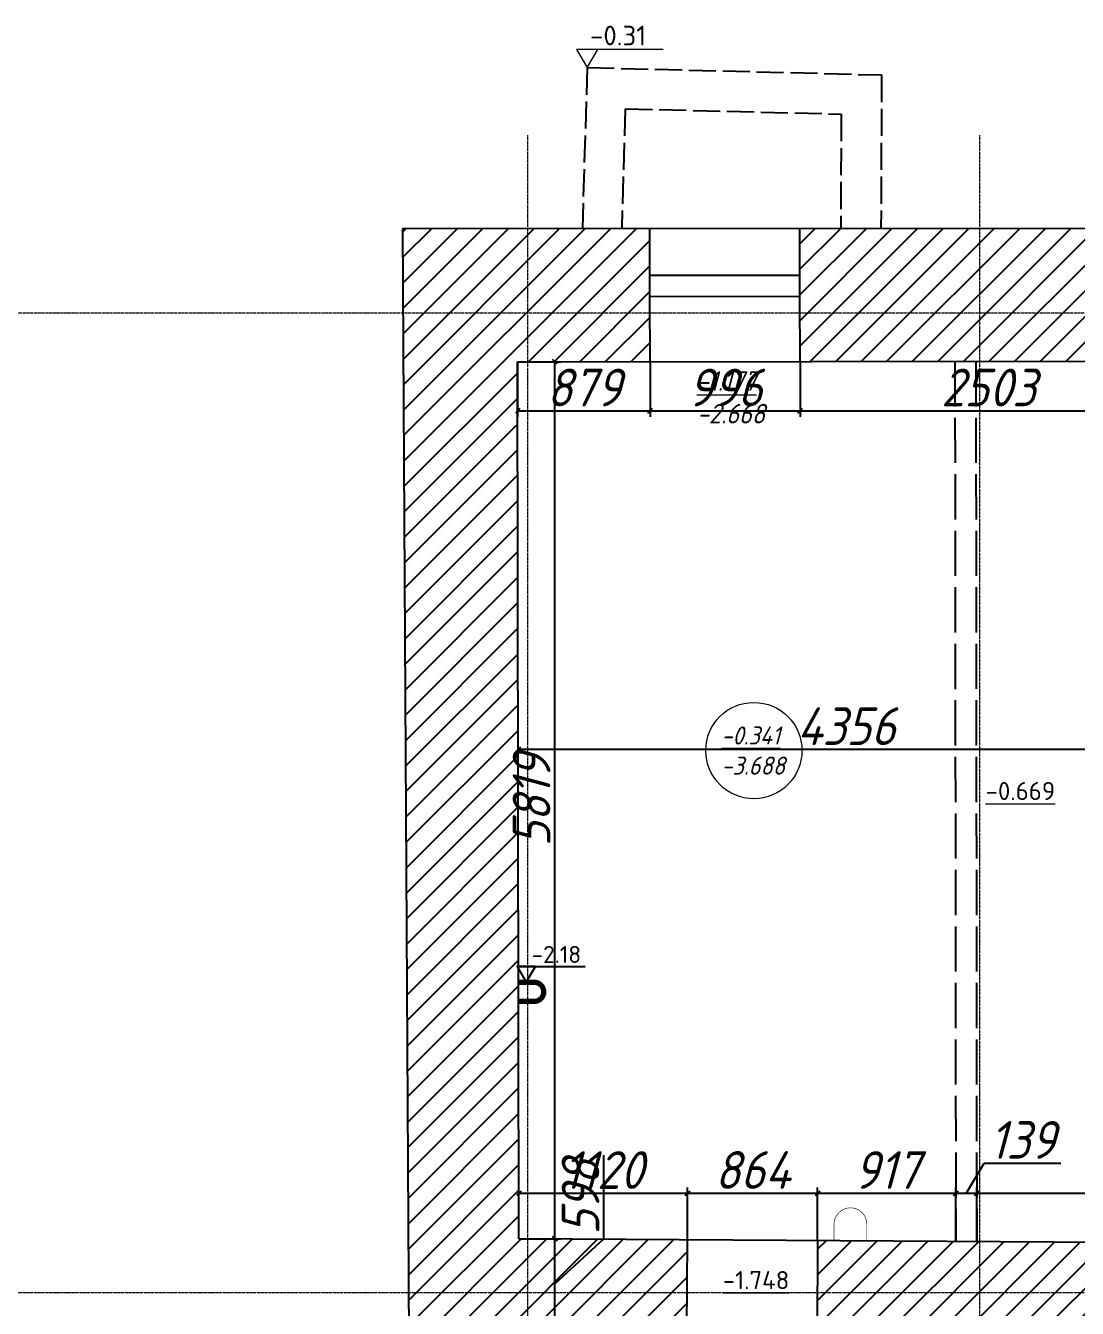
# Model space of a CAD drawing. Header units: millimetres. Extents: x 504091 to 2165846, y 135022 to 442887.
# Drawn here: x 609380 to 616363, y 301833 to 310343 of the extents above; entities that cross this region are included whole.
import ezdxf

# ---------------------------------------------------------------- set-up
doc = ezdxf.new("R2010")
doc.units = ezdxf.units.MM
for name, pattern in [('334', [5, 4, -1]), ('ACAD_ISO02W100', [15, 12, -3]), ('ADSK_Линия сетки', [25, 20, -2.5, 0, -2.5]), ('осеваяX2', [4, 2.5, -0.5, 0.5, -0.5])]:
    doc.linetypes.add(name, pattern=pattern)
doc.layers.get('Defpoints').update_dxf_attribs({"color": 255})
for name, color, linetype in [('Балки', 140, 'ACAD_ISO02W100'), ('Канализация', 28, 'Continuous'), ('Контур', 7, 'Continuous'), ('Отметки коммуникаций', 7, 'Continuous'), ('Перепад', 251, 'ACAD_ISO02W100'), ('Пожарные коммуникации', 1, 'Continuous'), ('Рама', 121, 'Continuous'), ('Штриховка', 252, 'Continuous')]:
    doc.layers.add(name, color=color, linetype=linetype)
for name, color, linetype, lineweight in [('Оси', 165, 'осеваяX2', 13), ('отметки', 7, 'Continuous', 20), ('размеры', 7, 'Continuous', 9)]:
    doc.layers.add(name, color=color, linetype=linetype, lineweight=lineweight)
doc.styles.add('ISOCPEUR', font='isocpeur.ttf', dxfattribs={"width": 0.9, "oblique": 15, "height": 250})
doc.dimstyles.new('GENPLAN 1000', dxfattribs={"dimscale": 10, "dimtxt": 13, "dimasz": 3, "dimexe": 4, "dimexo": 0, "dimgap": 3, "dimtad": 1, "dimdec": 0, "dimzin": 0, "dimtxsty": 'ISOCPEUR', "dimblk1": 'OBLIQUE', "dimblk2": 'OBLIQUE', "dimsah": 1, "dimcen": -1, "dimaunit": 1, "dimadec": 3, "dimazin": 0, "dimtfac": 0.75, "dimtdec": 0, "dimtix": 1, "dimtmove": 1, "dimatfit": 3, "dimfxl": 0, "dimtvp": 0.6, "dimarcsym": 0})

# ---------------------------------------------------------------- blocks, each defined once
blk = doc.blocks.new('_Oblique')
at = {"color": 0, "linetype": 'ByBlock', "lineweight": -2}
blk.add_line((-0.5, -0.5), (0.5, 0.5), dxfattribs=at)
blk = doc.blocks.new('*D223')
at = {"layer": 'Defpoints', "color": 0, "lineweight": 20, "ltscale": 0.03, "transparency": 16777216}
for p in [(612654.1, 302294.6), (612894, 302294.6), (612651.2, 301696.6)]:
    blk.add_point(p, dxfattribs=at)
at = {"layer": 'размеры', "color": 0, "lineweight": -2, "ltscale": 0.03, "transparency": 16777216}
for p, q in [((613219, 302293.5), (613219, 302848)), ((612654.1, 302294.6), (612934, 302294.6)), ((612894, 301696.6), (612894, 302294.6)), ((612894, 301995.6), (613219, 302293.5)), ((612651.2, 301696.6), (612934, 301696.6))]:
    blk.add_line(p, q, dxfattribs=at)
at = {"layer": 'размеры', "color": 0, "lineweight": -2, "ltscale": 0.03, "transparency": 16777216, "xscale": 30, "yscale": 30, "zscale": 30}
for p, rotation in [((612894, 302294.6), 90), ((612894, 301696.6), 270)]:
    blk.add_blockref('_Oblique', p, dxfattribs=dict(at, rotation=rotation))
at = {"layer": 'размеры', "color": 0, "ltscale": 0.03, "transparency": 16777216, "insert": (613064, 302570.7), "char_height": 250, "attachment_point": 5, "rotation": 90, "style": 'ISOCPEUR'}
blk.add_mtext('598', dxfattribs=at)
blk = doc.blocks.new('*D224')
at = {"layer": 'Defpoints', "color": 0, "lineweight": 20, "ltscale": 0.03, "transparency": 16777216}
for p in [(612646.7, 308113.2), (612894, 308113.2), (612654.1, 302294.6)]:
    blk.add_point(p, dxfattribs=at)
at = {"layer": 'размеры', "color": 0, "lineweight": -2, "ltscale": 0.03, "transparency": 16777216}
for p, q in [((612646.7, 308113.2), (612934, 308113.2)), ((612894, 302294.6), (612894, 308113.2)), ((612654.1, 302294.6), (612934, 302294.6))]:
    blk.add_line(p, q, dxfattribs=at)
at = {"layer": 'размеры', "color": 0, "lineweight": -2, "ltscale": 0.03, "transparency": 16777216, "xscale": 30, "yscale": 30, "zscale": 30}
for p, rotation in [((612894, 308113.2), 90), ((612894, 302294.6), 270)]:
    blk.add_blockref('_Oblique', p, dxfattribs=dict(at, rotation=rotation))
at = {"layer": 'размеры', "color": 0, "ltscale": 0.03, "transparency": 16777216, "insert": (612739, 305203.9), "char_height": 250, "attachment_point": 5, "rotation": 90, "style": 'ISOCPEUR'}
blk.add_mtext('5819', dxfattribs=at)
blk = doc.blocks.new('*D225')
at = {"layer": 'Defpoints', "color": 0, "lineweight": 20, "ltscale": 0.03, "transparency": 16777216}
for p in [(612646.7, 308113.2), (613525.8, 308114.3), (613525.8, 307787.5)]:
    blk.add_point(p, dxfattribs=at)
at = {"layer": 'размеры', "color": 0, "lineweight": -2, "ltscale": 0.03, "transparency": 16777216}
for p, q in [((612646.7, 308113.2), (612646.7, 307747.5)), ((613525.8, 308114.3), (613525.8, 307747.5)), ((612646.7, 307787.5), (613525.8, 307787.5))]:
    blk.add_line(p, q, dxfattribs=at)
at = {"layer": 'размеры', "color": 0, "lineweight": -2, "ltscale": 0.03, "transparency": 16777216, "xscale": 30, "yscale": 30, "zscale": 30, "rotation": 180}
blk.add_blockref('_Oblique', (612646.7, 307787.5), dxfattribs=at)
at = {"layer": 'размеры', "color": 0, "lineweight": -2, "ltscale": 0.03, "transparency": 16777216, "xscale": 30, "yscale": 30, "zscale": 30}
blk.add_blockref('_Oblique', (613525.8, 307787.5), dxfattribs=at)
at = {"layer": 'размеры', "color": 0, "ltscale": 0.03, "transparency": 16777216, "insert": (613086.3, 307942.5), "char_height": 250, "attachment_point": 5, "style": 'ISOCPEUR'}
blk.add_mtext('879', dxfattribs=at)
blk = doc.blocks.new('*D226')
at = {"layer": 'Defpoints', "color": 0, "lineweight": 20, "ltscale": 0.03, "transparency": 16777216}
for p in [(613525.8, 308114.3), (614521.6, 308115.6), (614521.6, 307787.5)]:
    blk.add_point(p, dxfattribs=at)
at = {"layer": 'размеры', "color": 0, "lineweight": -2, "ltscale": 0.03, "transparency": 16777216}
for p, q in [((613525.8, 308114.3), (613525.8, 307747.5)), ((614521.6, 308115.6), (614521.6, 307747.5)), ((613525.8, 307787.5), (614521.6, 307787.5))]:
    blk.add_line(p, q, dxfattribs=at)
at = {"layer": 'размеры', "color": 0, "lineweight": -2, "ltscale": 0.03, "transparency": 16777216, "xscale": 30, "yscale": 30, "zscale": 30, "rotation": 180}
blk.add_blockref('_Oblique', (613525.8, 307787.5), dxfattribs=at)
at = {"layer": 'размеры', "color": 0, "lineweight": -2, "ltscale": 0.03, "transparency": 16777216, "xscale": 30, "yscale": 30, "zscale": 30}
blk.add_blockref('_Oblique', (614521.6, 307787.5), dxfattribs=at)
at = {"layer": 'размеры', "color": 0, "ltscale": 0.03, "transparency": 16777216, "insert": (614023.7, 307942.5), "char_height": 250, "attachment_point": 5, "style": 'ISOCPEUR'}
blk.add_mtext('996', dxfattribs=at)
blk = doc.blocks.new('*D227')
at = {"layer": 'Defpoints', "color": 0, "lineweight": 20, "ltscale": 0.03, "transparency": 16777216}
for p in [(614521.6, 308115.6), (617024.9, 308118.7), (617024.9, 307787.5)]:
    blk.add_point(p, dxfattribs=at)
at = {"layer": 'размеры', "color": 0, "lineweight": -2, "ltscale": 0.03, "transparency": 16777216}
for p, q in [((614521.6, 308115.6), (614521.6, 307747.5)), ((617024.9, 308118.7), (617024.9, 307747.5)), ((614521.6, 307787.5), (617024.9, 307787.5))]:
    blk.add_line(p, q, dxfattribs=at)
at = {"layer": 'размеры', "color": 0, "lineweight": -2, "ltscale": 0.03, "transparency": 16777216, "xscale": 30, "yscale": 30, "zscale": 30, "rotation": 180}
blk.add_blockref('_Oblique', (614521.6, 307787.5), dxfattribs=at)
at = {"layer": 'размеры', "color": 0, "lineweight": -2, "ltscale": 0.03, "transparency": 16777216, "xscale": 30, "yscale": 30, "zscale": 30}
blk.add_blockref('_Oblique', (617024.9, 307787.5), dxfattribs=at)
at = {"layer": 'размеры', "color": 0, "ltscale": 0.03, "transparency": 16777216, "insert": (615773.3, 307942.5), "char_height": 250, "attachment_point": 5, "style": 'ISOCPEUR'}
blk.add_mtext('2503', dxfattribs=at)
blk = doc.blocks.new('*D231')
at = {"layer": 'Defpoints', "color": 0, "lineweight": 20, "ltscale": 0.03, "transparency": 16777216}
for p in [(617006.2, 305775.8), (612650, 305540.2), (612650, 305534.8)]:
    blk.add_point(p, dxfattribs=at)
at = {"layer": 'размеры', "color": 0, "lineweight": -2, "ltscale": 0.03, "transparency": 16777216}
for p, q in [((617006.2, 305775.8), (617006.2, 305500.2)), ((612650, 305534.8), (612650, 305580.2)), ((617006.2, 305540.2), (612650, 305540.2))]:
    blk.add_line(p, q, dxfattribs=at)
at = {"layer": 'размеры', "color": 0, "lineweight": -2, "ltscale": 0.03, "transparency": 16777216, "xscale": 30, "yscale": 30, "zscale": 30, "rotation": 180}
blk.add_blockref('_Oblique', (612650, 305540.2), dxfattribs=at)
at = {"layer": 'размеры', "color": 0, "lineweight": -2, "ltscale": 0.03, "transparency": 16777216, "xscale": 30, "yscale": 30, "zscale": 30}
blk.add_blockref('_Oblique', (617006.2, 305540.2), dxfattribs=at)
at = {"layer": 'размеры', "color": 0, "ltscale": 0.03, "transparency": 16777216, "insert": (614828.1, 305695.2), "char_height": 250, "attachment_point": 5, "style": 'ISOCPEUR'}
blk.add_mtext('4356', dxfattribs=at)
blk = doc.blocks.new('*D257')
at = {"layer": 'Defpoints', "color": 0, "lineweight": 20, "ltscale": 0.03, "transparency": 16777216}
for p in [(615694.7, 302595.5), (615694.7, 302274.7), (618531.2, 302256.2)]:
    blk.add_point(p, dxfattribs=at)
at = {"layer": 'размеры', "color": 0, "lineweight": -2, "ltscale": 0.03, "transparency": 16777216}
for p, q in [((615694.7, 302274.7), (615694.7, 302635.5)), ((618531.2, 302595.5), (615694.7, 302595.5)), ((618531.2, 302256.2), (618531.2, 302635.5))]:
    blk.add_line(p, q, dxfattribs=at)
at = {"layer": 'размеры', "color": 0, "lineweight": -2, "ltscale": 0.03, "transparency": 16777216, "xscale": 30, "yscale": 30, "zscale": 30, "rotation": 180}
blk.add_blockref('_Oblique', (615694.7, 302595.5), dxfattribs=at)
at = {"layer": 'размеры', "color": 0, "lineweight": -2, "ltscale": 0.03, "transparency": 16777216, "xscale": 30, "yscale": 30, "zscale": 30}
blk.add_blockref('_Oblique', (618531.2, 302595.5), dxfattribs=at)
at = {"layer": 'размеры', "color": 0, "ltscale": 0.03, "transparency": 16777216, "insert": (617112.9, 302750.5), "char_height": 250, "attachment_point": 5, "style": 'ISOCPEUR'}
blk.add_mtext('2837', dxfattribs=at)
blk = doc.blocks.new('*D258')
at = {"layer": 'Defpoints', "color": 0, "lineweight": 20, "ltscale": 0.03, "transparency": 16777216}
for p in [(615555.5, 302595.5), (615555.5, 302275.6), (615694.7, 302274.7)]:
    blk.add_point(p, dxfattribs=at)
at = {"layer": 'размеры', "color": 0, "lineweight": -2, "ltscale": 0.03, "transparency": 16777216}
for p, q in [((615625.1, 302595.5), (615743.1, 302795.4)), ((615743.1, 302795.4), (616252.6, 302795.4)), ((615555.5, 302275.6), (615555.5, 302635.5)), ((615694.7, 302595.5), (615555.5, 302595.5)), ((615694.7, 302274.7), (615694.7, 302635.5))]:
    blk.add_line(p, q, dxfattribs=at)
at = {"layer": 'размеры', "color": 0, "lineweight": -2, "ltscale": 0.03, "transparency": 16777216, "xscale": 30, "yscale": 30, "zscale": 30, "rotation": 180}
blk.add_blockref('_Oblique', (615555.5, 302595.5), dxfattribs=at)
at = {"layer": 'размеры', "color": 0, "lineweight": -2, "ltscale": 0.03, "transparency": 16777216, "xscale": 30, "yscale": 30, "zscale": 30}
blk.add_blockref('_Oblique', (615694.7, 302595.5), dxfattribs=at)
at = {"layer": 'размеры', "color": 0, "ltscale": 0.03, "transparency": 16777216, "insert": (615997.9, 302950.4), "char_height": 250, "attachment_point": 5, "style": 'ISOCPEUR'}
blk.add_mtext('139', dxfattribs=at)
blk = doc.blocks.new('*D259')
at = {"layer": 'Defpoints', "color": 0, "lineweight": 20, "ltscale": 0.03, "transparency": 16777216}
for p in [(614638.4, 302595.5), (614638.4, 302281.6), (615555.5, 302275.6)]:
    blk.add_point(p, dxfattribs=at)
at = {"layer": 'размеры', "color": 0, "lineweight": -2, "ltscale": 0.03, "transparency": 16777216}
for p, q in [((614638.4, 302281.6), (614638.4, 302635.5)), ((615555.5, 302595.5), (614638.4, 302595.5)), ((615555.5, 302275.6), (615555.5, 302635.5))]:
    blk.add_line(p, q, dxfattribs=at)
at = {"layer": 'размеры', "color": 0, "lineweight": -2, "ltscale": 0.03, "transparency": 16777216, "xscale": 30, "yscale": 30, "zscale": 30, "rotation": 180}
blk.add_blockref('_Oblique', (614638.4, 302595.5), dxfattribs=at)
at = {"layer": 'размеры', "color": 0, "lineweight": -2, "ltscale": 0.03, "transparency": 16777216, "xscale": 30, "yscale": 30, "zscale": 30}
blk.add_blockref('_Oblique', (615555.5, 302595.5), dxfattribs=at)
at = {"layer": 'размеры', "color": 0, "ltscale": 0.03, "transparency": 16777216, "insert": (615097, 302750.5), "char_height": 250, "attachment_point": 5, "style": 'ISOCPEUR'}
blk.add_mtext('917', dxfattribs=at)
blk = doc.blocks.new('*D260')
at = {"layer": 'Defpoints', "color": 0, "lineweight": 20, "ltscale": 0.03, "transparency": 16777216}
for p in [(613774.5, 302595.5), (613774.5, 302287.2), (614638.4, 302281.6)]:
    blk.add_point(p, dxfattribs=at)
at = {"layer": 'размеры', "color": 0, "lineweight": -2, "ltscale": 0.03, "transparency": 16777216}
for p, q in [((613774.5, 302287.2), (613774.5, 302635.5)), ((614638.4, 302595.5), (613774.5, 302595.5)), ((614638.4, 302281.6), (614638.4, 302635.5))]:
    blk.add_line(p, q, dxfattribs=at)
at = {"layer": 'размеры', "color": 0, "lineweight": -2, "ltscale": 0.03, "transparency": 16777216, "xscale": 30, "yscale": 30, "zscale": 30, "rotation": 180}
blk.add_blockref('_Oblique', (613774.5, 302595.5), dxfattribs=at)
at = {"layer": 'размеры', "color": 0, "lineweight": -2, "ltscale": 0.03, "transparency": 16777216, "xscale": 30, "yscale": 30, "zscale": 30}
blk.add_blockref('_Oblique', (614638.4, 302595.5), dxfattribs=at)
at = {"layer": 'размеры', "color": 0, "ltscale": 0.03, "transparency": 16777216, "insert": (614206.5, 302750.5), "char_height": 250, "attachment_point": 5, "style": 'ISOCPEUR'}
blk.add_mtext('864', dxfattribs=at)
blk = doc.blocks.new('*D261')
at = {"layer": 'Defpoints', "color": 0, "lineweight": 20, "ltscale": 0.03, "transparency": 16777216}
for p in [(612654.1, 302595.5), (612654.1, 302294.6), (613774.5, 302287.2)]:
    blk.add_point(p, dxfattribs=at)
at = {"layer": 'размеры', "color": 0, "lineweight": -2, "ltscale": 0.03, "transparency": 16777216}
for p, q in [((612654.1, 302294.6), (612654.1, 302635.5)), ((613774.5, 302595.5), (612654.1, 302595.5)), ((613774.5, 302287.2), (613774.5, 302635.5))]:
    blk.add_line(p, q, dxfattribs=at)
at = {"layer": 'размеры', "color": 0, "lineweight": -2, "ltscale": 0.03, "transparency": 16777216, "xscale": 30, "yscale": 30, "zscale": 30, "rotation": 180}
blk.add_blockref('_Oblique', (612654.1, 302595.5), dxfattribs=at)
at = {"layer": 'размеры', "color": 0, "lineweight": -2, "ltscale": 0.03, "transparency": 16777216, "xscale": 30, "yscale": 30, "zscale": 30}
blk.add_blockref('_Oblique', (613774.5, 302595.5), dxfattribs=at)
at = {"layer": 'размеры', "color": 0, "ltscale": 0.03, "transparency": 16777216, "insert": (613214.3, 302750.5), "char_height": 250, "attachment_point": 5, "style": 'ISOCPEUR'}
blk.add_mtext('1120', dxfattribs=at)
blk = doc.blocks.new('оси')
at = {"layer": 'Оси', "linetype": 'ADSK_Линия сетки'}
for p, q in [((52350, -2196.5), (52350, 46378)), ((55350, -2196.5), (55350, 46378)), ((-3614.3, 45200), (62615.4, 45200)), ((-3614.3, 38700), (62615.4, 38700))]:
    blk.add_line(p, q, dxfattribs=at)

msp = doc.modelspace()

# ---------------------------------------------------------------- hatches: boundary and pattern name
at = {"layer": 'Штриховка', "ltscale": 0.03}
h = msp.add_hatch(dxfattribs=at)
h.set_pattern_fill('_USER', color=256, scale=120, angle=45, pattern_type=0)
h.set_pattern_definition([(45, (592694.78, 283676.1), (-84.8528, 84.8528), [])])
h.paths.add_polyline_path([(592787.6397, 283908.4079), (592642.794, 283909.2875), (592641.9206, 283558.2902), (592498.333, 283559.1622), (592498.614, 283302.7289), (592783.9634, 283303.0416)], flags=17)
h.paths.add_polyline_path([(620824.0138, 307295.056), (620674.0436, 307298.0489), (620662.5105, 306720.1371), (620812.4807, 306717.1443)], flags=17)
h.paths.add_polyline_path([(612646.7372, 308113.2191), (613525.8437, 308114.325), (613525.3023, 308544.6449), (613524.7319, 308998.0477), (611882.1579, 308997.7993), (611928.1288, 300770.1047), (611834.3621, 300768.1833), (611834.5178, 300563.5691), (612653.8652, 300585.01), (612651.1533, 301696.5656), (613770.6406, 301692.1388), (613774.5255, 302287.2422), (612654.0573, 302294.5567)])
h.paths.add_polyline_path([(605972.9186, 285704.39), (606234.5105, 285707.1371), (606232.7661, 285873.2484), (606229.8208, 286153.7083), (604567.8886, 286157.8516), (604641.4795, 280866.0745), (605459.014, 280786.8716), (605458.3044, 280952.1559), (606406.8458, 280955.1563), (606406.3328, 281117.3214), (605462.649, 281114.3364), (605450.3713, 285264.1905), (605977.4834, 285269.7261)], flags=17)
h.paths.add_polyline_path([(597882.2773, 283842.1373), (596845.3536, 283831.7551), (596845.6578, 283305.2406), (592783.9634, 283303.0416), (592498.614, 283302.7289), (592498.6309, 283287.2885), (587493.8511, 283295.9883), (587493.852, 283296.3061), (587203.8114, 283297.1371), (585035.5866, 283297.1371), (585035.2985, 283831.0864), (584069.2067, 283821.6414), (584078.0162, 282872.2637), (582665.5907, 282870.8938), (582684.5739, 284233.46), (579987.4423, 284263.0447), (579986.9313, 284113.0412), (582532.4926, 284085.1192), (582513.4844, 282720.7462), (584079.4081, 282722.265), (584082.6558, 282372.268), (584519.3706, 282372.6916), (584539.5257, 282212.7111), (584579.2153, 282532.7497), (584599.3705, 282372.7692), (585036.0853, 282373.1928), (585035.7476, 282998.8465), (596845.8311, 283005.2407), (596846.1574, 282440.4025), (597333.2845, 282446.2363), (597355.1991, 282286.4873), (597391.3642, 282606.9434), (597413.2788, 282447.1943), (597900.4059, 282453.0282), (597896.4911, 282753.0028), (598972.4675, 282765.8888), (598985.9362, 284149.1172), (601323.1136, 284150.5432), (601322.7586, 284300.543), (598837.3887, 284299.0266), (598824.3907, 282964.1297), (597893.8812, 282952.9859)])
h.paths.add_polyline_path([(594673.4558, 285763.5232), (588649.4184, 285761.3606), (588649.5323, 285444.2494), (592496.2347, 285473.8256), (592496.5324, 285202.1657), (592646.009, 285201.2579), (592645.2513, 284896.7628), (592525.2143, 284882.0614), (592765.1389, 284851.4643), (592645.102, 284836.7629), (592644.3443, 284532.2678), (592497.2656, 284533.161), (592497.4979, 284321.1733), (592643.8168, 284320.2847), (592642.9433, 283969.2874), (592522.9064, 283954.586), (592787.7151, 283920.8155), (592796.9395, 285439.7763), (594674.1739, 285443.9948)])
h.paths.add_polyline_path([(587832.4829, 285761.0673), (587613.5167, 285760.9887), (586809.515, 285760.7001), (586812.4264, 285435.8994), (587209.9499, 285439.4627), (587203.8114, 283297.1371), (587493.852, 283296.3061), (587499.9812, 285435.4108), (587834.967, 285437.9864)])
h.paths.add_polyline_path([(585054.9295, 287077.9351), (584849.0508, 287078.2721), (584849.4291, 287309.3534), (584713.5695, 287309.5758), (584713.6133, 287336.2873), (584420.0727, 287337.0316), (584419.6704, 287178.3664), (584271.0179, 287178.7433), (584268.3728, 286135.497), (576811.1233, 286148.718), (576807.4341, 285874.4917), (576647.1796, 285856.6458), (576966.6125, 285812.3449), (576806.358, 285794.499), (576802.6688, 285520.2727), (577102.696, 285520.2727), (577063.8513, 282632.8169), (579981.7845, 282602.0822), (579982.8064, 282902.0881), (577367.8715, 282929.6312), (577402.7231, 285520.2727), (584054.184, 285440.5887), (584056.3557, 285206.549), (585034.551, 285216.1124), (585034.441, 285419.9623), (585493.5032, 285424.0771), (585490.4901, 285760.2265), (585052.7721, 285760.0694)])
h.paths.add_polyline_path([(603411.7263, 286160.7341), (597616.8793, 286175.1812), (597612.1328, 287223.674), (597453.8968, 287222.9577), (597453.247, 287366.4968), (597171.3201, 287365.2205), (597171.3681, 287344.7782), (596998.5375, 287344.3722), (596998.9883, 287152.5189), (596830.692, 287152.1235), (596833.9528, 285764.2989), (596186.475, 285764.0664), (596187.1867, 285447.3948), (596844.4194, 285448.8718), (596844.598, 285139.7776), (597864.8028, 285181.115), (597861.3382, 285446.5954), (601955.1216, 285452.57), (603198.1506, 285444.7571), (603198.1506, 284174.0204), (603318.1506, 284159.0204), (603198.1506, 284144.0204), (603198.1506, 282874.5452), (601326.1434, 282870.1155), (601326.8533, 282570.1163), (603008.8948, 282574.0965), (603041.9257, 278038.3508), (604586.5105, 278032.7333), (604586.5105, 277503.9313), (608542.8616, 277543.7744), (615386.5943, 277611.0375), (615381.3272, 274221.1371), (615081.3268, 274221.1371), (615080.6285, 273771.6626), (615240.5972, 273751.4141), (615080.5663, 273731.6627), (615079.9301, 273322.1881), (622586.8826, 273306.2118), (622578.7968, 274954.2397), (622268.3862, 274955.6002), (621671.6891, 274958.2153), (621668.3079, 274186.7229), (620471.2491, 274191.594), (620479.9368, 279415.7692), (620209.5012, 279415.8508), (620209.4481, 279239.7183), (620322.3243, 279238.6209), (620324.6562, 275652.0752), (620003.4728, 275652.34), (620003.2667, 275402.3401), (620324.6562, 275402.0751), (620324.6562, 274221.1371), (619286.5105, 274221.1371), (619286.5105, 274498.1415), (619036.5105, 274498.1415), (619036.5105, 274221.1371), (615928.17, 274221.1371), (615931.9829, 278521.119), (615394.288, 278515.79), (615397.6223, 278179.3634), (612880.5105, 278159.2867), (612880.5105, 279805.1371), (612727.5105, 279805.1371), (612727.5105, 279742.1371), (612326.957, 279742.1371), (612281.522, 278154.5091), (608784.8283, 278148.7792), (608787.126, 279790.1371), (608647.5105, 279790.1371), (608647.5105, 279728.1371), (608241.8877, 279728.1371), (608258.4837, 277956.1398), (606764.3553, 277891.3613), (606760.7402, 278128.0418), (605470.5144, 278108.3349), (605463.1999, 279811.9383), (604656.1065, 279814.2744), (604671.7627, 278688.4669), (603466.0882, 278695.8637)])
h.paths.add_polyline_path([(597598.5625, 290221.3067), (597452.3581, 290220.6448), (597451.6134, 290385.1432), (597164.6156, 290383.844), (597164.3499, 290331.8181), (597007.2141, 290331.4489), (597007.5477, 290189.4779), (596823.5567, 290189.0456), (596825.7369, 289261.1165), (596994.0331, 289261.512), (596994.4655, 289077.4942), (597027.2964, 289077.5713), (597167.2961, 289077.9002), (597167.3836, 289040.6301), (597445.6625, 289041.8899), (597445.0236, 289183.0252), (597603.2595, 289183.7415)])
h.paths.add_polyline_path([(597584.7933, 293262.8729), (597420.3908, 293262.1287), (597419.7386, 293406.1868), (597157.1294, 293404.9979), (597157.1392, 293400.8176), (597016.9447, 293400.4883), (597017.4498, 293185.5176), (596816.5175, 293185.0455), (596818.4298, 292371.1205), (597002.4208, 292371.5528), (597002.9989, 292125.5072), (597160.1347, 292125.8764), (597160.2575, 292073.6214), (597443.9638, 292074.9057), (597443.3004, 292221.4681), (597589.5048, 292222.13)])
h.paths.add_polyline_path([(597570.8741, 296337.5765), (597416.4868, 296336.8776), (597415.8844, 296469.9341), (597132.2516, 296468.6501), (597132.3593, 296422.8111), (597002.6648, 296422.5064), (597002.9889, 296284.5612), (596809.2361, 296284.106), (596811.5551, 295297.1067), (597012.4875, 295297.5788), (597012.8212, 295155.5232), (597153.0157, 295155.8526), (597153.0677, 295133.7265), (597411.9128, 295134.8983), (597411.1467, 295304.1257), (597575.5492, 295304.87)])
h.paths.add_polyline_path([(597559.3105, 298891.9371), (597559.2597, 299345.2415), (597411.2263, 299345.2249), (597411.2084, 299504.6491), (597129.7049, 299504.6175), (597129.7016, 299473.1052), (596998.5081, 299473.1189), (596998.4909, 299308.1181), (596806.7043, 299308.1381), (596806.603, 298334.0786), (596998.1724, 298334.5287), (596998.546, 298175.5155), (597128.2406, 298175.8202), (597128.2702, 298163.1968), (597408.2133, 298164.4641), (597407.5314, 298315.0889), (597561.9188, 298315.7878)])
h.paths.add_polyline_path([(597558.9155, 302411.2416), (597408.3236, 302411.2247), (597408.3061, 302566.9479), (597135.4478, 302566.9173), (597135.4519, 302530.1045), (596989.4969, 302530.1045), (596989.4769, 302337.1182), (596807.0191, 302337.1372), (596806.9186, 301370.1385), (596998.7052, 301370.1185), (596998.6925, 301248.1214), (597129.8861, 301248.1078), (597129.8831, 301219.7076), (597411.0159, 301219.7392), (597410.9987, 301372.423), (597559.0321, 301372.4397)])
h.paths.add_polyline_path([(597558.5758, 305437.6423), (597403.3215, 305437.6249), (597403.3039, 305594.443), (597135.7704, 305594.413), (597135.7656, 305548.1037), (596995.7656, 305548.1182), (596807.3529, 305548.1378), (596807.2537, 304594.1451), (596989.7115, 304594.1261), (596989.6777, 304269.1211), (597135.6327, 304269.106), (597135.6293, 304236.4083), (597408.1187, 304236.4389), (597408.101, 304394.4275), (597558.6929, 304394.4444)])
h.paths.add_polyline_path([(597558.2005, 308780.5518), (586555.8561, 308762.9934), (586558.2503, 308031.6223), (596807.6127, 308047.6325), (596807.5348, 307298.1418), (596995.9475, 307298.1222), (597135.9475, 307298.1077), (597135.9438, 307262.109), (597403.1167, 307262.139), (597403.0988, 307421.9232), (597558.353, 307421.9406)])
h.paths.add_polyline_path([(585629.0396, 308761.5143), (584273.2474, 308759.3506), (584275.2255, 307413.7087), (584427.8758, 307413.9331), (584428.1401, 307234.1578), (584716.3544, 307234.5815), (584716.4407, 307287.2797), (584856.4409, 307287.2797), (585088.0125, 307286.9006), (585089.2279, 308029.3276), (585631.4338, 308030.1745)])
h.paths.add_polyline_path([(585085.1725, 305552.082), (584853.6009, 305552.4611), (584713.6011, 305552.6903), (584713.6528, 305584.3115), (584430.566, 305583.8953), (584430.774, 305442.3769), (584278.1237, 305442.1525), (584279.678, 304384.8251), (584448.661, 304385.0735), (584448.9283, 304203.2285), (584711.3926, 304203.6144), (584711.4941, 304265.6561), (584851.494, 304265.4269), (584907.331, 304265.3355), (584907.4146, 304316.4058), (585083.1492, 304316.1181)])
h.paths.add_polyline_path([(585079.6478, 302177.2384), (584903.9132, 302177.5261), (584904.5006, 302536.3533), (584848.6635, 302536.4447), (584708.6637, 302536.6738), (584708.7387, 302582.4471), (584451.3115, 302582.0686), (584451.5398, 302426.7357), (584282.5568, 302426.4873), (584284.147, 301344.7217), (584450.5256, 301344.9662), (584450.7416, 301197.9913), (584735.4229, 301198.4098), (584735.4672, 301225.5121), (584902.3543, 301225.2389), (584902.3742, 301237.4075), (585078.1087, 301237.1198)])
h.paths.add_polyline_path([(585074.5482, 299062.1322), (584898.8136, 299062.4199), (584899.5191, 299493.3876), (584872.6319, 299493.4316), (584732.6321, 299493.6608), (584732.6893, 299528.5589), (584453.1963, 299528.148), (584453.4129, 299380.8525), (584287.0343, 299380.608), (584288.6064, 298311.1557), (584442.0648, 298311.3813), (584442.309, 298145.2639), (584715.3293, 298145.6653), (584715.3685, 298169.6203), (584855.3683, 298169.3911), (585073.0862, 298169.0347)])
h.paths.add_polyline_path([(585069.385, 295908.1324), (584888.5877, 295908.4284), (584889.4635, 296443.4024), (584852.5429, 296443.4629), (584712.5431, 296443.6921), (584712.6013, 296479.2723), (584444.7586, 296478.8786), (584444.9945, 296318.4469), (584291.5361, 296318.2213), (584292.5105, 295655.3371), (584291.4998, 295256.7058), (584446.4641, 295256.3129), (584446.1107, 295116.9048), (584710.37, 295116.2348), (584710.3985, 295133.6776), (584871.1788, 295133.4144), (584871.3311, 295226.4518), (585068.2685, 295226.1294)])
h.paths.add_polyline_path([(585064.6965, 293044.1352), (584867.759, 293044.4576), (584868.3352, 293396.3797), (584847.5547, 293396.4137), (584707.5545, 293396.4137), (584707.5755, 293409.1993), (584441.7824, 293409.8732), (584441.3991, 293258.7001), (584286.4348, 293259.093), (584283.7891, 292215.6221), (584435.5496, 292215.2374), (584435.1575, 292060.5852), (584721.346, 292059.8596), (584721.3784, 292079.6465), (584861.3782, 292079.4173), (584895.2455, 292079.3619), (584895.4339, 292194.409), (585063.305, 292194.1342)])
h.paths.add_polyline_path([(585059.895, 290111.1234), (584892.0239, 290111.3982), (584892.4198, 290353.2814), (584858.5525, 290353.3368), (584718.5497, 290351.7131), (584430.8264, 290352.4426), (584430.4879, 290218.9197), (584278.7273, 290219.3045), (584276.0311, 289155.9209), (584424.6836, 289155.544), (584424.3315, 289016.6751), (584716.3629, 289015.9347), (584716.4067, 289042.6825), (584852.2662, 289042.46), (584852.4725, 289168.4597), (585058.3513, 289168.1227)])
h.paths.add_polyline_path([(613258.7804, 285980.7369), (614240.5105, 285972.1371), (614240.5105, 285889.3999), (614953.1709, 285883.1572), (614947.9607, 285288.367), (615366.8523, 285284.6975), (615364.293, 280974.781), (614592.5685, 280975.6486), (614592.7779, 280830.3663), (615371.3376, 280831.4887), (615375.4439, 280417.1639), (615924.222, 280422.6028), (615921.1842, 280599.2771), (620038.3312, 280547.2671), (620043.3587, 280945.2469), (615906.799, 280996.8646), (615896.0775, 285281.1704), (619899.188, 285253.4754), (619884.9923, 286084.5706), (615771.7544, 286111.7451), (615778.1107, 288351.0881), (615215.841, 288352.6841), (615209.8724, 286108.1437), (612830.2896, 286126.7052), (612725.6024, 291009.0611), (612195.1495, 290997.6872), (611969.9486, 290992.8584), (611987.1273, 286139.3547), (607427.9046, 286150.7213), (607430.6865, 285885.8286), (607432.4309, 285719.7174), (607671.1199, 285722.2241), (607675.6846, 285287.5602), (608213.9211, 285293.2126), (608218.5936, 281123.0538), (607288.4632, 281120.1117), (607288.9761, 280957.9466), (608230.3418, 280960.9242), (608231.9695, 280787.1371), (608649.5105, 280787.1371), (608649.5105, 280725.1371), (608788.435, 280725.1371), (608788.619, 280856.6145), (610150.246, 280853.473), (610150.5623, 280990.5645), (608777.9144, 280993.7315), (608773.07, 285317.3683), (612363.7624, 285314.8721), (612341.6173, 280985.5093), (611044.8526, 280988.5012), (611044.5363, 280851.4097), (612358.6156, 280848.3778), (612356.6054, 280778.1371), (612728.5105, 280778.1371), (612728.5105, 280702.1371), (612883.3907, 280702.1371), (612883.7772, 280827.9026), (613698.4861, 280829.077), (613698.652, 280976.6536), (612874.9295, 280977.5796), (612900.1314, 285306.3055), (613252.8455, 285303.2158)])
h.paths.add_polyline_path([(619378.1011, 279416.1013), (615941.5105, 279417.1371), (615941.1437, 279438.474), (615385.2382, 279428.9154), (615389.1346, 279035.7676), (615932.4441, 279041.1523), (615932.657, 279281.2982), (619378.0503, 279247.8013)], flags=17)
h.paths.add_polyline_path([(622567.2025, 277317.3782), (622288.3862, 277318.6002), (621682.0454, 277321.2575), (621677.0921, 276191.0601), (622273.7893, 276188.445), (622572.7478, 276187.1348)], flags=17)
h.paths.add_polyline_path([(622539.5936, 282944.5622), (622645.9699, 282943.3033), (622634.4808, 283535.8146), (621693.8663, 283540.2778), (621691.1021, 280924.6857), (621176.5334, 280931.1067), (621171.5037, 280532.9523), (621696.092, 280526.3254), (621687.4485, 278554.1024), (622293.7893, 278551.445), (622561.1535, 278550.2732)])
h.paths.add_polyline_path([(622281.1737, 308999.3716), (614520.5116, 308998.1983), (614521.0806, 308545.8976), (614521.622, 308115.5777), (617024.9137, 308118.727), (617006.2446, 305775.7544), (617338.4354, 305777.01), (617337.6642, 305981.0685), (617207.883, 305980.578), (617224.922, 308118.9786), (620690.5135, 308123.3384), (620688.3399, 308014.4221), (620838.31, 308011.4293), (620840.5433, 308123.3384), (621546.2255, 308123.3384), (621546.2255, 305993.5915), (620798.0411, 305993.5915), (620801.8386, 306183.8777), (620651.8684, 306186.8706), (620648.0111, 305993.5805), (618259.2142, 305984.5517), (618259.9854, 305780.4931), (621546.2255, 305792.914), (621563.1667, 302236.3971), (614638.4263, 302281.6025), (614636.0819, 301688.7166), (615172.9294, 301686.5938), (615176.6742, 300336.8139), (615775.6246, 300338.4756), (615771.7769, 301681.1321), (621558.1932, 301633.9376), (621612.329, 293998.6273), (615793.6458, 294049.9988), (615778.1422, 299459.9557), (615179.1115, 299458.2938), (615183.0526, 298037.7679), (614504.8833, 298023.4633), (614508.2942, 297849.6722), (615193.104, 297863.1123), (615201.178, 293931.0769), (612664.4011, 293925.8679), (612653.951, 297813.2785), (613640.5077, 297832.6408), (613637.1218, 298005.1596), (612660.2097, 297984.5536), (612656.3053, 299584.893), (611835.2462, 299606.2655), (611838.1534, 295785.4557), (611952.9884, 295784.6421), (611966.0852, 292084.3856), (612171.754, 292088.7956), (612702.2069, 292100.1695), (612669.9396, 293605.0419), (615229.7733, 293591.9996), (615225.1885, 291867.8773), (615788.0886, 291866.2795), (615793.4001, 293737.5116), (621655.6923, 293681.5999), (621648.0716, 286072.9226), (620876.1638, 286078.0223), (620874.4827, 285823.5556), (621110.1082, 285812.7841), (621054.6821, 285245.4813), (621695.6637, 285241.0467), (621694.9556, 284571.0477), (622615.2275, 284528.7364), (622584.7961, 286098.126), (622443.7027, 286097.9226), (622439.7713, 288824.1371), (622376.4426, 288824.1371), (622344.5105, 293417.4371), (622313.7105, 301705.7371)])

# ---------------------------------------------------------------- linework, layer by layer
at = {"layer": 'Балки', "color": 3, "ltscale": 25}
for p, q in [((615549.8488, 308116.8713), (615555.5269, 302275.6156)), ((615688.9745, 308117.0463), (615694.6536, 302274.7074))]:
    msp.add_line(p, q, dxfattribs=at)
at = {"layer": 'Канализация', "color": 26, "ltscale": 0.03, "const_width": 35}
msp.add_lwpolyline([(612652.0764, 303869.1508), (612756.5105, 303869.1508, 1), (612756.5105, 303996.1371), (612651.9166, 303996.1371)], format="xyb", dxfattribs=at)
at = {"layer": 'Контур', "ltscale": 15}
for p, q in [((611882.1579, 308997.7993), (622281.1737, 308999.3716)), ((611882.1579, 308997.7993), (611928.1288, 300770.1047)), ((613525.3023, 308544.6449), (613524.7319, 308998.0477)), ((614521.0806, 308545.8976), (614520.5116, 308998.1983)), ((613525.8437, 308114.325), (613525.3023, 308544.6449)), ((614521.622, 308115.5777), (614521.0806, 308545.8976)), ((612646.7372, 308113.2191), (617024.9137, 308118.727)), ((612654.0573, 302294.5567), (612646.7372, 308113.2191)), ((621563.1667, 302236.3971), (612654.0573, 302294.5567)), ((613770.6406, 301692.1388), (613774.5255, 302287.2422)), ((614638.4263, 302281.6025), (614636.0819, 301688.7166))]:
    msp.add_line(p, q, dxfattribs=at)
at = {"layer": 'отметки', "color": 0}
msp.add_lwpolyline([(613612.4321, 310185.6329), (613178.019, 310185.6329), (613038.3649, 310185.6329), (613108.192, 310064.6888), (613178.019, 310185.6329)], dxfattribs=at)
at = {"layer": 'отметки', "ltscale": 0.03}
msp.add_circle((614215.0121, 305533.5903), 319.2491, dxfattribs=at)
at = {"layer": 'Отметки коммуникаций', "color": 24}
msp.add_line((612643.8428, 304100.7023, 115612.5527), (613095.9249, 304100.7023, 115612.5527), dxfattribs=at)
msp.add_lwpolyline([(612704.2136, 303996.1371), (612764.5843, 304100.7023), (612643.8428, 304100.7023)], close=True, dxfattribs=at)
at = {"layer": 'Перепад', "linetype": '334', "ltscale": 45}
for p, q in [((613108.192, 310064.6888), (613076.3042, 308997.9799)), ((613108.192, 310064.6888), (615063.0902, 310016.4285)), ((615063.0902, 310016.4285), (615058.7216, 308998.2796)), ((613361.4437, 309791.5612), (613337.7218, 308998.0194)), ((613361.4437, 309791.5612), (614795.1768, 309756.1668)), ((614795.1768, 309756.1668), (614791.9247, 308998.2393))]:
    msp.add_line(p, q, dxfattribs=at)
at = {"layer": 'Пожарные коммуникации', "linetype": 'ACAD_ISO02W100', "ltscale": 25, "const_width": 4, "flags": 128}
msp.add_lwpolyline([(614964.9364, 302279.471), (614964.9364, 302390.8907, 1), (614747.5105, 302390.8907), (614747.5105, 302280.8904)], format="xyb", dxfattribs=at)
at = {"layer": 'Рама', "ltscale": 0.03}
for p, q in [((614520.9045, 308685.8975), (613525.1262, 308684.6448)), ((614521.0806, 308545.8976), (613525.3023, 308544.6449))]:
    msp.add_line(p, q, dxfattribs=at)

# ---------------------------------------------------------------- block references
at = {"layer": 'Штриховка'}
msp.add_blockref('оси', (560365.25, 263237.9486), dxfattribs=at)

# ---------------------------------------------------------------- texts
at = {"layer": 'отметки', "style": 'ISOCPEUR'}
msp.add_text('-0.31', height=130, rotation=360, dxfattribs=at).set_placement((613127.1053, 310212.8316, 88.6))
at = {"layer": 'отметки', "color": 3, "ltscale": 0.03, "style": 'ISOCPEUR'}
msp.add_text('%%u-0.669', height=120, dxfattribs=at).set_placement((615753.6747, 305205.1371, -669))
at = {"layer": 'отметки', "ltscale": 0.03, "style": 'ISOCPEUR'}
msp.add_text('%%u-1.748', height=120, dxfattribs=at).set_placement((614008.6882, 301960.0611, -1748))
at = {"layer": 'отметки', "ltscale": 0.03, "attachment_point": 1, "style": 'ISOCPEUR'}
for s, insert, char_height, width in [('\\L-1.177\\l\\P-2.668', (613836.6893, 308050.7093), 130, 585), ('\\L-0.341\\l\\P{\\C98;-3.688}', (613999.0121, 305693.5903), 120, 540)]:
    msp.add_mtext(s, dxfattribs=dict(at, insert=insert, char_height=char_height, width=width))
at = {"layer": 'Отметки коммуникаций', "color": 24, "style": 'ISOCPEUR'}
msp.add_text('-2.18', height=113.01177, dxfattribs=at).set_placement((612738.9117, 304124.2177))

# ---------------------------------------------------------------- dimensions: what is measured, and where the dimension line sits
at = {"layer": 'размеры', "ltscale": 0.03}
dim = msp.add_linear_dim(base=(612894.0003, 308113.2191), p1=(612654.0573, 302294.5567), p2=(612646.7372, 308113.2191), angle=90, dimstyle='GENPLAN 1000', dxfattribs=at)
dim.commit()
dim.dimension.update_dxf_attribs({"geometry": '*D224', "text_midpoint": (612739.0003, 305203.8879)})
for base, p1, p2, picture, middle in [((613525.8437, 307787.5279), (612646.7372, 308113.2191), (613525.8437, 308114.325), '*D225', (613086.2904, 307942.5279)), ((614521.622, 307787.5279), (613525.8437, 308114.325), (614521.622, 308115.5777), '*D226', (614023.7328, 307942.5279)), ((617024.9137, 307787.5279), (614521.622, 308115.5777), (617024.9137, 308118.727), '*D227', (615773.2678, 307942.5279)), ((612649.981, 305540.2309), (617006.2446, 305775.7544), (612649.981, 305534.7506), '*D231', (614828.1128, 305695.2309)), ((612654.0573, 302595.4841), (613774.5255, 302287.2422), (612654.0573, 302294.5567), '*D261', (613214.2914, 302750.4841)), ((613774.5255, 302595.4841), (614638.4263, 302281.6025), (613774.5255, 302287.2422), '*D260', (614206.4759, 302750.4841)), ((614638.4263, 302595.4841), (615555.5269, 302275.6156), (614638.4263, 302281.6025), '*D259', (615096.9766, 302750.4841)), ((615694.6536, 302595.4841), (618531.2184, 302256.1899), (615694.6536, 302274.7074), '*D257', (617112.936, 302750.4841))]:
    dim = msp.add_linear_dim(base=base, p1=p1, p2=p2, dimstyle='GENPLAN 1000', dxfattribs=at)
    dim.commit()
    dim.dimension.update_dxf_attribs({"geometry": picture, "text_midpoint": middle})
dim = msp.add_linear_dim(base=(615555.5269, 302595.4841), p1=(615694.6536, 302274.7074), p2=(615555.5269, 302275.6156), dimstyle='GENPLAN 1000', dxfattribs=at)
dim.commit()
dim.dimension.update_dxf_attribs({"geometry": '*D258', "text_midpoint": (615773.1131, 302795.4446), "dimtype": 160})
dim = msp.add_linear_dim(base=(612894.0003, 302294.5567), p1=(612651.1533, 301696.5656), p2=(612654.0573, 302294.5567), angle=90, dimstyle='GENPLAN 1000', dxfattribs=at)
dim.commit()
dim.dimension.update_dxf_attribs({"geometry": '*D223', "text_midpoint": (613219.0233, 302323.4877), "dimtype": 160})

doc.saveas('drawing.dxf')
